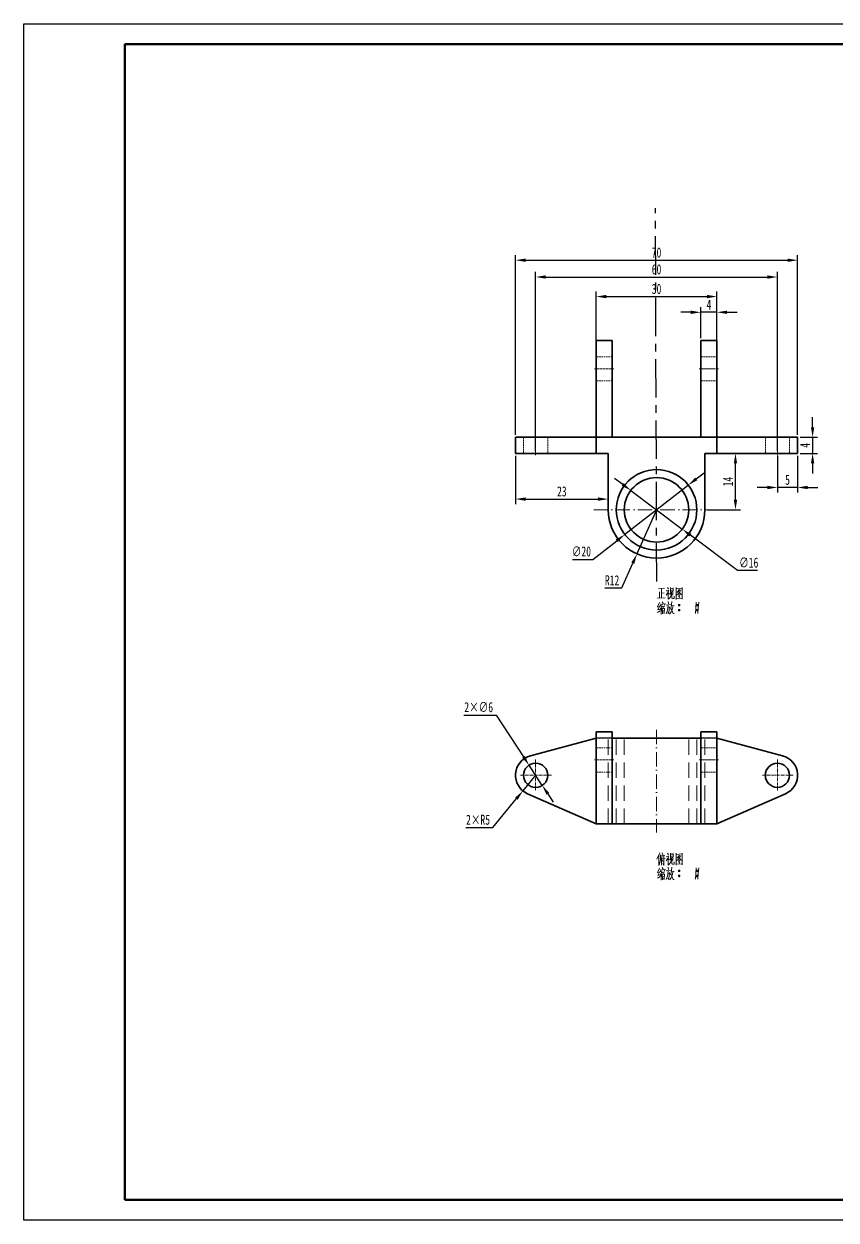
# Model space of a CAD drawing. Header units: millimetres. Extents: x 1050 to 1470, y 766 to 1063.
# Drawn here: x 1050 to 1251.6, y 765.6 to 1062.6 of the extents above; entities that cross this region are included whole.
import ezdxf

# ---------------------------------------------------------------- set-up
doc = ezdxf.new("R2010")
doc.units = ezdxf.units.MM
doc.header["$LTSCALE"] = 0.3
for name, pattern in [('CENTER', [50.8, 31.75, -6.35, 6.35, -6.35]), ('DASHDOT', [18.5, 12, -3, 0.5, -3]), ('DASHED', [19.05, 12.7, -6.35])]:
    doc.linetypes.add(name, pattern=pattern)
for name, color, linetype, lineweight in [('尺寸线', 3, 'Continuous', 25), ('粗实线', 7, 'Continuous', 50), ('细点画线', 1, 'CENTER', 25), ('虚线', 2, 'DASHED', 25)]:
    doc.layers.add(name, color=color, linetype=linetype, lineweight=lineweight)
doc.styles.add('NUT Standard', font='simfang.ttf', dxfattribs={"width": 0.7, "height": 2.5})
doc.dimstyles.new('NUT Standard', dxfattribs={"dimtxt": 2.5, "dimasz": 2.5, "dimexe": 1.25, "dimexo": 0.625, "dimtad": 1, "dimtoh": 1, "dimtxsty": 'NUT Standard', "dimcen": 2.5, "dimadec": 0, "dimazin": 0, "dimtfac": 1, "dimtmove": 0, "dimatfit": 3, "dimfxl": 1, "dimarcsym": 0})

# ---------------------------------------------------------------- blocks, each defined once
blk = doc.blocks.new('*D5')
at = {"layer": 'Defpoints', "color": 0, "transparency": 16777216}
for p in [(1200.63, 946.78), (1213.42, 937.17)]:
    blk.add_point(p, dxfattribs=at)
at = {"layer": '尺寸线', "color": 0, "lineweight": -2, "transparency": 16777216}
for p, q in [((1198.63, 948.29), (1196.63, 949.79)), ((1200.63, 946.78), (1213.42, 937.17)), ((1227.1, 926.89), (1215.42, 935.67)), ((1232.09, 926.89), (1227.1, 926.89))]:
    blk.add_line(p, q, dxfattribs=at)
at = {"layer": '尺寸线', "color": 0, "transparency": 16777216}
for points in [[(1198.88, 948.62), (1198.38, 947.95), (1200.63, 946.78)], [(1215.67, 936), (1215.17, 935.34), (1213.42, 937.17)]]:
    blk.add_solid(points, dxfattribs=at)
at = {"layer": '尺寸线', "color": 0, "transparency": 16777216, "insert": (1229.91, 928.85), "char_height": 2.5, "attachment_point": 5, "style": 'NUT Standard'}
blk.add_mtext('∅16', dxfattribs=at)
blk = doc.blocks.new('*D6')
at = {"layer": 'Defpoints', "color": 0, "transparency": 16777216}
for p in [(1214.92, 948.12), (1199.13, 935.84)]:
    blk.add_point(p, dxfattribs=at)
at = {"layer": '尺寸线', "color": 0, "lineweight": -2, "transparency": 16777216}
for p, q in [((1216.89, 949.65), (1218.87, 951.19)), ((1214.92, 948.12), (1199.13, 935.84)), ((1191.18, 929.66), (1197.16, 934.3)), ((1186.2, 929.66), (1191.18, 929.66))]:
    blk.add_line(p, q, dxfattribs=at)
at = {"layer": '尺寸线', "color": 0, "transparency": 16777216}
for points in [[(1216.64, 949.98), (1217.15, 949.32), (1214.92, 948.12)], [(1196.9, 934.63), (1197.42, 933.97), (1199.13, 935.84)]]:
    blk.add_solid(points, dxfattribs=at)
at = {"layer": '尺寸线', "color": 0, "transparency": 16777216, "insert": (1188.38, 931.62), "char_height": 2.5, "attachment_point": 5, "style": 'NUT Standard'}
blk.add_mtext('∅20', dxfattribs=at)
blk = doc.blocks.new('*D7')
at = {"layer": 'Defpoints', "color": 0, "transparency": 16777216}
for p in [(1207.03, 941.98), (1202.16, 931.01)]:
    blk.add_point(p, dxfattribs=at)
at = {"layer": '尺寸线', "color": 0, "lineweight": -2, "transparency": 16777216}
for p, q in [((1207.03, 941.98), (1202.16, 931.01)), ((1198.42, 922.6), (1201.14, 928.73)), ((1194.2, 922.6), (1198.42, 922.6))]:
    blk.add_line(p, q, dxfattribs=at)
at = {"layer": '尺寸线', "color": 0, "transparency": 16777216}
blk.add_solid([(1200.76, 928.89), (1201.52, 928.56), (1202.16, 931.01)], dxfattribs=at)
at = {"layer": '尺寸线', "color": 0, "transparency": 16777216, "insert": (1196, 924.48), "char_height": 2.5, "attachment_point": 5, "style": 'NUT Standard'}
blk.add_mtext('R12', dxfattribs=at)
blk = doc.blocks.new('*D8')
at = {"layer": 'Defpoints', "color": 0, "transparency": 16777216}
for p in [(1219.03, 955.98), (1226.61, 955.98), (1219.03, 941.98)]:
    blk.add_point(p, dxfattribs=at)
at = {"layer": '尺寸线', "color": 0, "lineweight": -2, "transparency": 16777216}
for p, q in [((1219.65, 955.98), (1227.86, 955.98)), ((1226.61, 944.48), (1226.61, 953.48)), ((1219.65, 941.98), (1227.86, 941.98))]:
    blk.add_line(p, q, dxfattribs=at)
at = {"layer": '尺寸线', "color": 0, "transparency": 16777216}
for points in [[(1226.2, 953.48), (1227.03, 953.48), (1226.61, 955.98)], [(1226.2, 944.48), (1227.03, 944.48), (1226.61, 941.98)]]:
    blk.add_solid(points, dxfattribs=at)
at = {"layer": '尺寸线', "color": 0, "transparency": 16777216, "insert": (1224.74, 948.98), "char_height": 2.5, "attachment_point": 5, "rotation": 90, "style": 'NUT Standard'}
blk.add_mtext('14', dxfattribs=at)
blk = doc.blocks.new('*D11')
at = {"layer": 'Defpoints', "color": 0, "transparency": 16777216}
for p in [(1242.03, 959.98), (1242.03, 955.98), (1245.76, 955.98)]:
    blk.add_point(p, dxfattribs=at)
at = {"layer": '尺寸线', "color": 0, "lineweight": -2, "transparency": 16777216}
for p, q in [((1245.76, 962.48), (1245.76, 964.98)), ((1242.65, 959.98), (1247.01, 959.98)), ((1245.76, 959.98), (1245.76, 955.98)), ((1242.65, 955.98), (1247.01, 955.98)), ((1245.76, 953.48), (1245.76, 950.98))]:
    blk.add_line(p, q, dxfattribs=at)
at = {"layer": '尺寸线', "color": 0, "transparency": 16777216}
for points in [[(1245.34, 962.48), (1246.18, 962.48), (1245.76, 959.98)], [(1245.34, 953.48), (1246.18, 953.48), (1245.76, 955.98)]]:
    blk.add_solid(points, dxfattribs=at)
at = {"layer": '尺寸线', "color": 0, "transparency": 16777216, "insert": (1243.88, 957.98), "char_height": 2.5, "attachment_point": 5, "rotation": 90, "style": 'NUT Standard'}
blk.add_mtext('4', dxfattribs=at)
blk = doc.blocks.new('*D12')
at = {"layer": 'Defpoints', "color": 0, "transparency": 16777216}
for p in [(1237.03, 955.98), (1242.03, 955.98), (1237.03, 947.52)]:
    blk.add_point(p, dxfattribs=at)
at = {"layer": '尺寸线', "color": 0, "lineweight": -2, "transparency": 16777216}
for p, q in [((1237.03, 955.35), (1237.03, 946.27)), ((1242.03, 955.35), (1242.03, 946.27)), ((1234.53, 947.52), (1232.03, 947.52)), ((1242.03, 947.52), (1237.03, 947.52)), ((1244.53, 947.52), (1247.03, 947.52))]:
    blk.add_line(p, q, dxfattribs=at)
at = {"layer": '尺寸线', "color": 0, "transparency": 16777216}
for points in [[(1234.53, 947.94), (1234.53, 947.1), (1237.03, 947.52)], [(1244.53, 947.94), (1244.53, 947.1), (1242.03, 947.52)]]:
    blk.add_solid(points, dxfattribs=at)
at = {"layer": '尺寸线', "color": 0, "transparency": 16777216, "insert": (1239.53, 949.41), "char_height": 2.5, "attachment_point": 5, "style": 'NUT Standard'}
blk.add_mtext('5', dxfattribs=at)
blk = doc.blocks.new('*D16')
at = {"layer": 'Defpoints', "color": 0, "transparency": 16777216}
for p in [(1218.03, 991.02), (1218.03, 983.98), (1222.03, 983.98)]:
    blk.add_point(p, dxfattribs=at)
at = {"layer": '尺寸线', "color": 0, "lineweight": -2, "transparency": 16777216}
for p, q in [((1218.03, 984.6), (1218.03, 992.27)), ((1222.03, 984.6), (1222.03, 992.27)), ((1215.53, 991.02), (1213.03, 991.02)), ((1222.03, 991.02), (1218.03, 991.02)), ((1224.53, 991.02), (1227.03, 991.02))]:
    blk.add_line(p, q, dxfattribs=at)
at = {"layer": '尺寸线', "color": 0, "transparency": 16777216}
for points in [[(1215.53, 991.43), (1215.53, 990.6), (1218.03, 991.02)], [(1224.53, 991.43), (1224.53, 990.6), (1222.03, 991.02)]]:
    blk.add_solid(points, dxfattribs=at)
at = {"layer": '尺寸线', "color": 0, "transparency": 16777216, "insert": (1220.03, 992.89), "char_height": 2.5, "attachment_point": 5, "style": 'NUT Standard'}
blk.add_mtext('4', dxfattribs=at)
blk = doc.blocks.new('*D19')
at = {"layer": 'Defpoints', "color": 0, "transparency": 16777216}
for p in [(1172.03, 955.98), (1195.03, 955.98), (1195.03, 944.64)]:
    blk.add_point(p, dxfattribs=at)
at = {"layer": '尺寸线', "color": 0, "lineweight": -2, "transparency": 16777216}
for p, q in [((1172.03, 955.35), (1172.03, 943.39)), ((1195.03, 955.35), (1195.03, 943.39)), ((1174.53, 944.64), (1192.53, 944.64))]:
    blk.add_line(p, q, dxfattribs=at)
at = {"layer": '尺寸线', "color": 0, "transparency": 16777216}
for points in [[(1174.53, 945.05), (1174.53, 944.22), (1172.03, 944.64)], [(1192.53, 945.05), (1192.53, 944.22), (1195.03, 944.64)]]:
    blk.add_solid(points, dxfattribs=at)
at = {"layer": '尺寸线', "color": 0, "transparency": 16777216, "insert": (1183.53, 946.53), "char_height": 2.5, "attachment_point": 5, "style": 'NUT Standard'}
blk.add_mtext('23', dxfattribs=at)
blk = doc.blocks.new('*D20')
at = {"layer": 'Defpoints', "color": 0, "transparency": 16777216}
for p in [(1222.03, 994.92), (1192.03, 959.98), (1222.03, 959.98)]:
    blk.add_point(p, dxfattribs=at)
at = {"layer": '尺寸线', "color": 0, "lineweight": -2, "transparency": 16777216}
for p, q in [((1192.03, 960.6), (1192.03, 996.17)), ((1222.03, 960.6), (1222.03, 996.17)), ((1194.53, 994.92), (1219.53, 994.92))]:
    blk.add_line(p, q, dxfattribs=at)
at = {"layer": '尺寸线', "color": 0, "transparency": 16777216}
for points in [[(1194.53, 995.34), (1194.53, 994.51), (1192.03, 994.92)], [(1219.53, 995.34), (1219.53, 994.51), (1222.03, 994.92)]]:
    blk.add_solid(points, dxfattribs=at)
at = {"layer": '尺寸线', "color": 0, "transparency": 16777216, "insert": (1207.03, 996.81), "char_height": 2.5, "attachment_point": 5, "style": 'NUT Standard'}
blk.add_mtext('30', dxfattribs=at)
blk = doc.blocks.new('*D21')
at = {"layer": 'Defpoints', "color": 0, "transparency": 16777216}
for p in [(1242.03, 1003.95), (1172.03, 959.98), (1242.03, 959.98)]:
    blk.add_point(p, dxfattribs=at)
at = {"layer": '尺寸线', "color": 0, "lineweight": -2, "transparency": 16777216}
for p, q in [((1172.03, 960.6), (1172.03, 1005.2)), ((1174.53, 1003.95), (1239.53, 1003.95)), ((1242.03, 960.6), (1242.03, 1005.2))]:
    blk.add_line(p, q, dxfattribs=at)
at = {"layer": '尺寸线', "color": 0, "transparency": 16777216}
for points in [[(1174.53, 1004.37), (1174.53, 1003.53), (1172.03, 1003.95)], [(1239.53, 1004.37), (1239.53, 1003.53), (1242.03, 1003.95)]]:
    blk.add_solid(points, dxfattribs=at)
at = {"layer": '尺寸线', "color": 0, "transparency": 16777216, "insert": (1207.03, 1005.84), "char_height": 2.5, "attachment_point": 5, "style": 'NUT Standard'}
blk.add_mtext('70', dxfattribs=at)
blk = doc.blocks.new('*D22')
at = {"layer": 'Defpoints', "color": 0, "transparency": 16777216}
for p in [(1237.03, 999.78), (1177.03, 955.98), (1237.03, 955.98)]:
    blk.add_point(p, dxfattribs=at)
at = {"layer": '尺寸线', "color": 0, "lineweight": -2, "transparency": 16777216}
for p, q in [((1177.03, 956.6), (1177.03, 1001.03)), ((1237.03, 956.6), (1237.03, 1001.03)), ((1179.53, 999.78), (1234.53, 999.78))]:
    blk.add_line(p, q, dxfattribs=at)
at = {"layer": '尺寸线', "color": 0, "transparency": 16777216}
for points in [[(1179.53, 1000.2), (1179.53, 999.36), (1177.03, 999.78)], [(1234.53, 1000.2), (1234.53, 999.36), (1237.03, 999.78)]]:
    blk.add_solid(points, dxfattribs=at)
at = {"layer": '尺寸线', "color": 0, "transparency": 16777216, "insert": (1207.03, 1001.67), "char_height": 2.5, "attachment_point": 5, "style": 'NUT Standard'}
blk.add_mtext('60', dxfattribs=at)
blk = doc.blocks.new('*D23')
at = {"layer": 'Defpoints', "color": 0, "transparency": 16777216}
for p in [(1175.38, 878.57), (1178.67, 873.55)]:
    blk.add_point(p, dxfattribs=at)
at = {"layer": '尺寸线', "color": 0, "lineweight": -2, "transparency": 16777216}
for p, q in [((1159.18, 891.01), (1167.23, 891.01)), ((1167.23, 891.01), (1174.01, 880.66)), ((1178.67, 873.55), (1175.38, 878.57)), ((1180.04, 871.46), (1181.41, 869.37))]:
    blk.add_line(p, q, dxfattribs=at)
at = {"layer": '尺寸线', "color": 0, "transparency": 16777216}
for points in [[(1174.36, 880.89), (1173.66, 880.43), (1175.38, 878.57)], [(1180.39, 871.69), (1179.69, 871.23), (1178.67, 873.55)]]:
    blk.add_solid(points, dxfattribs=at)
at = {"layer": '尺寸线', "color": 0, "transparency": 16777216, "insert": (1162.89, 892.97), "char_height": 2.5, "attachment_point": 5, "style": 'NUT Standard'}
blk.add_mtext('2×∅6', dxfattribs=at)
blk = doc.blocks.new('*D28')
at = {"layer": 'Defpoints', "color": 0, "transparency": 16777216}
for p in [(1177.03, 876.06), (1173.86, 872.19)]:
    blk.add_point(p, dxfattribs=at)
at = {"layer": '尺寸线', "color": 0, "lineweight": -2, "transparency": 16777216}
for p, q in [((1177.03, 876.06), (1173.86, 872.19)), ((1166.42, 863.12), (1172.27, 870.26)), ((1159.68, 863.12), (1166.42, 863.12))]:
    blk.add_line(p, q, dxfattribs=at)
at = {"layer": '尺寸线', "color": 0, "transparency": 16777216}
blk.add_solid([(1171.95, 870.52), (1172.59, 869.99), (1173.86, 872.19)], dxfattribs=at)
at = {"layer": '尺寸线', "color": 0, "transparency": 16777216, "insert": (1162.74, 865), "char_height": 2.5, "attachment_point": 5, "style": 'NUT Standard'}
blk.add_mtext('2×R5', dxfattribs=at)

msp = doc.modelspace()

# ---------------------------------------------------------------- linework, layer by layer
for p, q in [((1050.042, 1062.619), (1470.042, 1062.619)), ((1050.042, 765.619), (1050.042, 1062.619)), ((1470.042, 765.619), (1050.042, 765.619))]:
    msp.add_line(p, q)
at = {"color": 7, "linetype": 'DASHED', "lineweight": 13, "ltscale": 0.1}
msp.add_line((1196.026, 886.825), (1192.026, 886.825), dxfattribs=at)
at = {"color": 7, "linetype": 'DASHED', "lineweight": 13}
for p, q in [((1197.026, 863.997), (1197.026, 885.255)), ((1217.026, 863.997), (1217.026, 885.255))]:
    msp.add_line(p, q, dxfattribs=at)
at = {"color": 7, "lineweight": 13}
for points in [[(1207.481, 922.418), (1208.986, 922.488)], [(1207.761, 921.613), (1207.761, 920.038)], [(1208.251, 922.418), (1208.251, 921.263), (1208.251, 920.073)], [(1208.251, 921.298), (1208.881, 921.368)], [(1210.071, 922.033), (1209.896, 921.543), (1209.406, 920.808)], [(1209.441, 921.823), (1210.001, 921.893)], [(1209.721, 922.698), (1210.001, 922.278)], [(1209.896, 921.543), (1209.896, 919.758)], [(1209.896, 921.368), (1210.211, 921.053)], [(1210.491, 922.663), (1210.491, 920.983)], [(1211.156, 922.488), (1210.491, 922.418)], [(1210.701, 921.018), (1210.526, 920.388)], [(1210.806, 922.068), (1210.701, 921.018)], [(1210.841, 920.038), (1210.841, 921.123)], [(1211.086, 920.913), (1211.156, 922.593)], [(1211.926, 922.698), (1211.926, 921.228), (1211.926, 919.723)], [(1211.926, 922.663), (1211.926, 921.263), (1211.926, 919.863)], [(1213.396, 922.523), (1211.926, 922.383)], [(1211.996, 920.773), (1212.486, 921.193)], [(1212.696, 922.243), (1212.136, 921.438)], [(1212.451, 921.683), (1213.151, 920.948)], [(1212.486, 921.893), (1212.941, 921.963)], [(1212.486, 921.193), (1212.696, 921.473)], [(1212.556, 920.983), (1212.801, 920.703)], [(1212.696, 921.473), (1213.046, 922.103)], [(1213.151, 920.948), (1213.326, 920.983)], [(1213.361, 919.898), (1213.361, 921.263), (1213.396, 922.663)], [(1207.201, 920.003), (1209.161, 920.108)], [(1207.691, 917.938), (1207.271, 917.798)], [(1207.761, 918.953), (1207.306, 917.868)], [(1207.831, 918.183), (1207.376, 917.168)], [(1208.076, 918.638), (1207.971, 918.078)], [(1208.076, 918.498), (1209.126, 918.638)], [(1208.321, 918.218), (1208.146, 917.658)], [(1208.391, 917.938), (1209.091, 918.043)], [(1208.461, 919.128), (1208.636, 918.743)], [(1208.706, 917.973), (1208.636, 917.413)], [(1209.161, 918.743), (1209.021, 918.288)], [(1209.931, 918.358), (1209.826, 917.448), (1209.721, 917.028), (1209.406, 916.153)], [(1209.441, 918.288), (1210.491, 918.428)], [(1210.246, 917.868), (1210.141, 917.028), (1210.001, 916.188), (1209.791, 916.468)], [(1209.861, 917.693), (1210.246, 917.763)], [(1209.931, 919.198), (1210.036, 918.638)], [(1210.001, 919.758), (1210.281, 920.038)], [(1210.281, 920.038), (1210.526, 920.388)], [(1210.631, 917.868), (1210.456, 917.308)], [(1210.771, 918.498), (1210.631, 917.868)], [(1210.701, 918.113), (1211.401, 918.253)], [(1210.841, 919.233), (1210.771, 918.498)], [(1210.981, 919.933), (1210.841, 920.038)], [(1211.121, 918.183), (1210.911, 917.238)], [(1211.401, 919.933), (1210.981, 919.933)], [(1211.401, 920.563), (1211.401, 919.933)], [(1211.926, 919.968), (1213.291, 920.073)], [(1212.451, 920.598), (1212.801, 920.213)], [(1212.451, 918.323), (1212.836, 918.323)], [(1212.486, 918.428), (1212.801, 918.428)], [(1212.486, 918.183), (1212.801, 918.183)], [(1213.361, 919.793), (1213.361, 919.898), (1213.291, 920.073)], [(1216.896, 919.058), (1216.791, 917.658), (1216.686, 916.258)], [(1216.896, 918.323), (1217.281, 918.323)], [(1216.931, 918.428), (1217.246, 918.428)], [(1216.931, 918.183), (1217.246, 918.183)], [(1217.491, 919.058), (1217.386, 917.658), (1217.281, 916.258)], [(1207.236, 916.503), (1207.936, 916.888)], [(1207.341, 917.168), (1207.866, 917.343)], [(1208.146, 917.658), (1207.831, 917.168)], [(1208.181, 917.728), (1208.181, 916.013)], [(1208.461, 917.518), (1208.496, 916.118)], [(1208.461, 917.413), (1208.986, 917.483)], [(1208.496, 916.853), (1208.881, 916.923)], [(1208.951, 916.363), (1208.531, 916.293)], [(1209.021, 917.588), (1208.951, 916.188)], [(1210.631, 916.608), (1210.246, 916.083)], [(1210.561, 917.623), (1211.121, 916.188)], [(1210.911, 917.238), (1210.631, 916.608)], [(1211.121, 916.188), (1211.436, 916.188)], [(1212.451, 917.063), (1212.836, 917.063)], [(1212.486, 917.168), (1212.801, 917.168)], [(1212.486, 916.923), (1212.801, 916.923)], [(1216.896, 917.063), (1217.281, 917.063)], [(1216.931, 917.168), (1217.246, 917.168)], [(1216.931, 916.923), (1217.246, 916.923)], [(1207.831, 856.822), (1207.131, 855.212)], [(1207.586, 856.157), (1207.586, 854.932), (1207.586, 853.671)], [(1208.006, 856.331), (1207.971, 855.037)], [(1208.006, 856.087), (1209.126, 856.262)], [(1208.286, 855.456), (1208.041, 855.002)], [(1208.391, 855.981), (1208.286, 855.456)], [(1208.286, 855.456), (1208.286, 853.706)], [(1208.391, 856.787), (1208.601, 856.296)], [(1208.391, 855.282), (1209.196, 855.421)], [(1208.846, 856.087), (1208.846, 854.897), (1208.846, 853.671)], [(1210.071, 856.052), (1209.896, 855.562), (1209.406, 854.826)], [(1209.441, 855.842), (1210.001, 855.912)], [(1209.721, 856.717), (1210.001, 856.296)], [(1209.896, 855.562), (1209.896, 853.777)], [(1209.896, 855.387), (1210.211, 855.072)], [(1210.491, 856.682), (1210.491, 855.002)], [(1211.156, 856.507), (1210.491, 856.437)], [(1210.806, 856.087), (1210.701, 855.037)], [(1211.086, 854.932), (1211.156, 856.611)], [(1211.926, 856.717), (1211.926, 855.247), (1211.926, 853.742)], [(1211.926, 856.682), (1211.926, 855.282), (1211.926, 853.882)], [(1213.396, 856.542), (1211.926, 856.402)], [(1212.696, 856.262), (1212.136, 855.456)], [(1212.451, 855.701), (1213.151, 854.967)], [(1212.486, 855.912), (1212.941, 855.981)], [(1212.486, 855.212), (1212.696, 855.492)], [(1212.696, 855.492), (1213.046, 856.122)], [(1213.361, 853.917), (1213.361, 855.282), (1213.396, 856.682)], [(1207.761, 852.972), (1207.306, 851.886)], [(1207.866, 854.407), (1207.691, 853.777)], [(1207.971, 855.037), (1207.866, 854.407)], [(1208.076, 852.657), (1207.971, 852.097)], [(1208.076, 852.516), (1209.126, 852.657)], [(1208.461, 855.037), (1208.601, 854.617)], [(1208.461, 853.147), (1208.636, 852.761)], [(1208.846, 853.671), (1208.566, 854.127)], [(1209.161, 852.761), (1209.021, 852.307)], [(1209.441, 852.307), (1210.491, 852.446)], [(1209.931, 853.217), (1210.036, 852.657)], [(1210.001, 853.777), (1210.281, 854.057)], [(1210.281, 854.057), (1210.526, 854.407)], [(1210.701, 855.037), (1210.526, 854.407)], [(1210.771, 852.516), (1210.631, 851.886)], [(1210.841, 853.252), (1210.771, 852.516)], [(1210.841, 854.057), (1210.841, 855.141)], [(1210.981, 853.951), (1210.841, 854.057)], [(1211.401, 853.951), (1210.981, 853.951)], [(1211.401, 854.581), (1211.401, 853.951)], [(1211.926, 853.986), (1213.291, 854.092)], [(1211.996, 854.792), (1212.486, 855.212)], [(1212.451, 854.617), (1212.801, 854.231)], [(1212.486, 852.446), (1212.801, 852.446)], [(1212.556, 855.002), (1212.801, 854.722)], [(1213.151, 854.967), (1213.326, 855.002)], [(1213.361, 853.812), (1213.361, 853.917), (1213.291, 854.092)], [(1216.896, 853.076), (1216.791, 851.677), (1216.686, 850.277)], [(1216.931, 852.446), (1217.246, 852.446)], [(1217.491, 853.076), (1217.386, 851.677), (1217.281, 850.277)], [(1207.236, 850.522), (1207.936, 850.907)], [(1207.691, 851.956), (1207.271, 851.817)], [(1207.341, 851.187), (1207.866, 851.361)], [(1207.831, 852.201), (1207.376, 851.187)], [(1208.146, 851.677), (1207.831, 851.187)], [(1208.321, 852.236), (1208.146, 851.677)], [(1208.181, 851.747), (1208.181, 850.032)], [(1208.391, 851.956), (1209.091, 852.062)], [(1208.461, 851.536), (1208.496, 850.136)], [(1208.461, 851.432), (1208.986, 851.502)], [(1208.496, 850.872), (1208.881, 850.942)], [(1208.951, 850.381), (1208.531, 850.312)], [(1208.706, 851.992), (1208.636, 851.432)], [(1209.021, 851.606), (1208.951, 850.206)], [(1209.931, 852.377), (1209.826, 851.467), (1209.721, 851.046), (1209.406, 850.171)], [(1210.246, 851.886), (1210.141, 851.046), (1210.001, 850.206), (1209.791, 850.486)], [(1209.861, 851.712), (1210.246, 851.782)], [(1210.631, 850.627), (1210.246, 850.101)], [(1210.631, 851.886), (1210.456, 851.326)], [(1210.561, 851.641), (1211.121, 850.206)], [(1210.911, 851.256), (1210.631, 850.627)], [(1210.701, 852.131), (1211.401, 852.272)], [(1211.121, 852.201), (1210.911, 851.256)], [(1211.121, 850.206), (1211.436, 850.206)], [(1212.451, 852.342), (1212.836, 852.342)], [(1212.451, 851.081), (1212.836, 851.081)], [(1212.486, 852.201), (1212.801, 852.201)], [(1212.486, 851.187), (1212.801, 851.187)], [(1212.486, 850.942), (1212.801, 850.942)], [(1216.896, 852.342), (1217.281, 852.342)], [(1216.896, 851.081), (1217.281, 851.081)], [(1216.931, 852.201), (1217.246, 852.201)], [(1216.931, 851.187), (1217.246, 851.187)], [(1216.931, 850.942), (1217.246, 850.942)]]:
    msp.add_lwpolyline(points, dxfattribs=at)
for points in [[(1212.556, 918.113), (1212.731, 918.113), (1212.836, 918.218), (1212.836, 918.393), (1212.731, 918.498), (1212.556, 918.498), (1212.451, 918.393), (1212.451, 918.218)], [(1217.001, 918.113), (1217.176, 918.113), (1217.281, 918.218), (1217.281, 918.393), (1217.176, 918.498), (1217.001, 918.498), (1216.896, 918.393), (1216.896, 918.218)], [(1212.556, 916.853), (1212.731, 916.853), (1212.836, 916.958), (1212.836, 917.133), (1212.731, 917.238), (1212.556, 917.238), (1212.451, 917.133), (1212.451, 916.958)], [(1217.001, 916.853), (1217.176, 916.853), (1217.281, 916.958), (1217.281, 917.133), (1217.176, 917.238), (1217.001, 917.238), (1216.896, 917.133), (1216.896, 916.958)], [(1212.556, 852.131), (1212.731, 852.131), (1212.836, 852.236), (1212.836, 852.411), (1212.731, 852.516), (1212.556, 852.516), (1212.451, 852.411), (1212.451, 852.236)], [(1217.001, 852.131), (1217.176, 852.131), (1217.281, 852.236), (1217.281, 852.411), (1217.176, 852.516), (1217.001, 852.516), (1216.896, 852.411), (1216.896, 852.236)], [(1212.556, 850.872), (1212.731, 850.872), (1212.836, 850.976), (1212.836, 851.152), (1212.731, 851.256), (1212.556, 851.256), (1212.451, 851.152), (1212.451, 850.976)], [(1217.001, 850.872), (1217.176, 850.872), (1217.281, 850.976), (1217.281, 851.152), (1217.176, 851.256), (1217.001, 851.256), (1216.896, 851.152), (1216.896, 850.976)]]:
    msp.add_lwpolyline(points, close=True, dxfattribs=at)
at = {"layer": '粗实线'}
for p, q in [((1075.042, 770.619), (1075.042, 1057.619)), ((1075.042, 1057.619), (1465.042, 1057.619)), ((1465.042, 770.619), (1075.042, 770.619))]:
    msp.add_line(p, q, dxfattribs=at)
at = {"layer": '粗实线', "color": 7, "lineweight": 35}
for p, q in [((1192.026, 983.978), (1192.026, 979.991)), ((1196.026, 983.978), (1192.026, 983.978)), ((1196.026, 983.978), (1196.026, 979.991)), ((1218.026, 983.978), (1218.026, 979.991)), ((1222.026, 983.978), (1218.026, 983.978)), ((1222.026, 983.978), (1222.026, 979.991)), ((1192.026, 979.991), (1192.026, 959.978)), ((1196.026, 979.991), (1196.026, 959.978)), ((1218.026, 979.991), (1218.026, 959.978)), ((1222.026, 979.991), (1222.026, 959.978)), ((1172.026, 959.978), (1175.012, 959.978)), ((1172.026, 959.978), (1172.026, 955.978)), ((1192.026, 959.978), (1175.012, 959.978)), ((1192.026, 959.978), (1192.026, 955.978)), ((1192.026, 959.978), (1196.026, 959.978)), ((1196.026, 959.978), (1218.026, 959.978)), ((1218.026, 959.978), (1222.026, 959.978)), ((1222.026, 959.978), (1239.039, 959.978)), ((1222.026, 959.978), (1222.026, 955.978)), ((1239.039, 959.978), (1242.026, 959.978)), ((1242.026, 959.978), (1242.026, 955.978)), ((1172.026, 955.978), (1175.012, 955.978)), ((1192.026, 955.978), (1175.012, 955.978)), ((1192.026, 955.978), (1195.026, 955.978)), ((1195.026, 941.978), (1195.026, 955.978)), ((1219.026, 955.978), (1222.026, 955.978)), ((1219.026, 941.978), (1219.026, 955.978)), ((1222.026, 955.978), (1239.039, 955.978)), ((1239.039, 955.978), (1242.026, 955.978)), ((1192.026, 885.255), (1175.732, 880.889)), ((1192.026, 886.857), (1192.026, 873.539)), ((1196.026, 886.857), (1192.026, 886.857)), ((1196.026, 886.857), (1196.026, 873.539)), ((1218.026, 885.255), (1196.026, 885.255)), ((1197.026, 885.255), (1217.026, 885.255)), ((1218.026, 886.857), (1218.026, 873.539)), ((1222.026, 886.857), (1218.026, 886.857)), ((1222.026, 886.857), (1222.026, 873.539)), ((1222.026, 885.255), (1238.32, 880.889)), ((1192.026, 873.539), (1192.026, 863.997)), ((1196.026, 873.539), (1196.026, 863.997)), ((1218.026, 873.539), (1218.026, 863.997)), ((1222.026, 873.539), (1222.026, 863.997)), ((1192.026, 863.997), (1175.012, 871.483)), ((1222.026, 863.997), (1239.039, 871.483)), ((1192.026, 863.997), (1196.026, 863.997)), ((1196.026, 863.997), (1218.026, 863.997)), ((1218.026, 863.997), (1222.026, 863.997))]:
    msp.add_line(p, q, dxfattribs=at)
at = {"layer": '粗实线', "color": 7, "linetype": 'DASHED', "lineweight": 13, "ltscale": 0.1}
for p, q in [((1192.026, 959.978), (1192.026, 955.978)), ((1196.026, 959.978), (1192.026, 959.978)), ((1222.026, 959.978), (1218.026, 959.978)), ((1222.026, 959.978), (1222.026, 955.978)), ((1222.026, 886.825), (1218.026, 886.825))]:
    msp.add_line(p, q, dxfattribs=at)
at = {"layer": '粗实线', "color": 7, "linetype": 'DASHED', "lineweight": 13}
msp.add_line((1197.026, 863.997), (1217.026, 863.997), dxfattribs=at)
at = {"layer": '粗实线', "color": 7, "lineweight": 35}
for centre, radius in [((1207.026, 941.978), 10), ((1207.026, 941.978), 10), ((1207.026, 941.978), 8), ((1177.026, 876.059), 3), ((1237.026, 876.059), 3)]:
    msp.add_circle(centre, radius, dxfattribs=at)
for centre, radius, start, end in [((1207.026, 941.978), 12, 180.00001, 0), ((1177.026, 876.059), 5, 105, 246.24982), ((1237.026, 876.059), 5, 293.75018, 75)]:
    msp.add_arc(centre, radius, start, end, dxfattribs=at)
at = {"layer": '细点画线'}
msp.add_line((1207.091, 924.154), (1206.75, 1016.909), dxfattribs=at)
at = {"layer": '细点画线', "linetype": 'DASHDOT', "lineweight": 13, "ltscale": 0.120015}
for p, q in [((1196.426, 976.978), (1191.625, 976.978)), ((1222.426, 976.978), (1217.625, 976.978)), ((1177.026, 960.378), (1177.026, 955.578)), ((1237.026, 960.378), (1237.026, 955.578)), ((1196.426, 879.857), (1191.625, 879.857)), ((1222.426, 879.857), (1217.625, 879.857))]:
    msp.add_line(p, q, dxfattribs=at)
at = {"layer": '细点画线', "linetype": 'DASHDOT', "lineweight": 13}
for p, q in [((1222.626, 941.978), (1191.426, 941.978)), ((1207.026, 887.381), (1207.026, 861.87))]:
    msp.add_line(p, q, dxfattribs=at)
at = {"layer": '细点画线', "linetype": 'DASHDOT', "lineweight": 13, "ltscale": 0.195}
for p, q in [((1177.026, 879.959), (1177.026, 872.159)), ((1237.026, 879.959), (1237.026, 872.159))]:
    msp.add_line(p, q, dxfattribs=at)
at = {"layer": '细点画线', "linetype": 'DASHDOT', "lineweight": 13, "ltscale": 0.195001}
for p, q in [((1180.926, 876.059), (1173.126, 876.059)), ((1240.926, 876.059), (1233.126, 876.059))]:
    msp.add_line(p, q, dxfattribs=at)
at = {"layer": '虚线', "linetype": 'DASHED', "lineweight": 13, "ltscale": 0.1}
for p, q in [((1196.026, 979.978), (1192.026, 979.978)), ((1222.026, 979.978), (1218.026, 979.978)), ((1196.026, 973.978), (1192.026, 973.978)), ((1222.026, 973.978), (1218.026, 973.978)), ((1174.026, 959.978), (1174.026, 955.978)), ((1180.026, 959.978), (1180.026, 955.978)), ((1234.026, 959.978), (1234.026, 955.978)), ((1240.026, 959.978), (1240.026, 955.978)), ((1196.026, 882.857), (1192.026, 882.857)), ((1222.026, 882.857), (1218.026, 882.857)), ((1196.026, 876.857), (1192.026, 876.857)), ((1222.026, 876.857), (1218.026, 876.857))]:
    msp.add_line(p, q, dxfattribs=at)
at = {"layer": '虚线'}
for p, q in [((1196.026, 885.255), (1192.026, 885.255)), ((1222.026, 885.255), (1218.026, 885.255))]:
    msp.add_line(p, q, dxfattribs=at)
at = {"layer": '虚线', "linetype": 'DASHED', "lineweight": 13}
for p, q in [((1195.026, 863.997), (1195.026, 885.255)), ((1197.026, 863.997), (1197.026, 885.255)), ((1199.026, 863.997), (1199.026, 885.255)), ((1215.026, 863.997), (1215.026, 885.255)), ((1217.026, 863.997), (1217.026, 885.255)), ((1219.026, 863.997), (1219.026, 885.255))]:
    msp.add_line(p, q, dxfattribs=at)

# ---------------------------------------------------------------- dimensions: what is measured, and where the dimension line sits
at = {"layer": '尺寸线'}
for base, p1, p2, picture, middle in [((1242.026, 1003.949), (1172.026, 959.978), (1242.026, 959.978), '*D21', (1207.026, 1005.839)), ((1237.026, 999.779), (1177.026, 955.978), (1237.026, 955.978), '*D22', (1207.026, 1001.668)), ((1222.026, 994.924), (1192.026, 959.978), (1222.026, 959.978), '*D20', (1207.026, 996.813)), ((1218.026, 991.017), (1222.026, 983.978), (1218.026, 983.978), '*D16', (1220.026, 992.892)), ((1195.026, 944.638), (1172.026, 955.978), (1195.026, 955.978), '*D19', (1183.526, 946.527))]:
    dim = msp.add_linear_dim(base=base, p1=p1, p2=p2, dimstyle='NUT Standard', dxfattribs=at)
    dim.commit()
    dim.dimension.update_dxf_attribs({"geometry": picture, "text_midpoint": middle})
for base, p1, p2, picture, middle in [((1245.759, 955.978), (1242.026, 959.978), (1242.026, 955.978), '*D11', (1243.884, 957.978)), ((1226.614, 955.978), (1219.026, 941.978), (1219.026, 955.978), '*D8', (1224.739, 948.978))]:
    dim = msp.add_linear_dim(base=base, p1=p1, p2=p2, angle=90, dimstyle='NUT Standard', dxfattribs=at)
    dim.commit()
    dim.dimension.update_dxf_attribs({"geometry": picture, "text_midpoint": middle})
dim = msp.add_aligned_dim(p1=(1242.026, 955.978), p2=(1237.026, 955.978), distance=8.458, dimstyle='NUT Standard', dxfattribs=at)
dim.commit()
dim.dimension.update_dxf_attribs({"geometry": '*D12', "text_midpoint": (1239.526, 949.409)})
for p1, p2, picture, middle in [((1214.919, 948.118), (1199.133, 935.838), '*D6', (1188.38, 929.656)), ((1200.631, 946.785), (1213.421, 937.172), '*D5', (1229.91, 926.887))]:
    dim = msp.add_diameter_dim_2p(p1=p1, p2=p2, dimstyle='NUT Standard', dxfattribs=at)
    dim.commit()
    dim.dimension.update_dxf_attribs({"geometry": picture, "text_midpoint": middle, "dimtype": 163})
dim = msp.add_radius_dim(center=(1207.026, 941.978), mpoint=(1202.156, 931.011), dimstyle='NUT Standard', dxfattribs=at)
dim.commit()
dim.dimension.update_dxf_attribs({"geometry": '*D7', "text_midpoint": (1195.997, 922.6), "dimtype": 164})
dim = msp.add_diameter_dim_2p(p1=(1178.67, 873.55), p2=(1175.381, 878.569), text='2×<>', dimstyle='NUT Standard', dxfattribs=at)
dim.commit()
dim.dimension.update_dxf_attribs({"geometry": '*D23', "text_midpoint": (1162.891, 891.013), "dimtype": 163})
dim = msp.add_radius_dim(center=(1177.026, 876.059), mpoint=(1173.856, 872.192), text='2×<>', dimstyle='NUT Standard', dxfattribs=at)
dim.commit()
dim.dimension.update_dxf_attribs({"geometry": '*D28', "text_midpoint": (1162.737, 863.115), "dimtype": 164})

doc.saveas('drawing.dxf')
